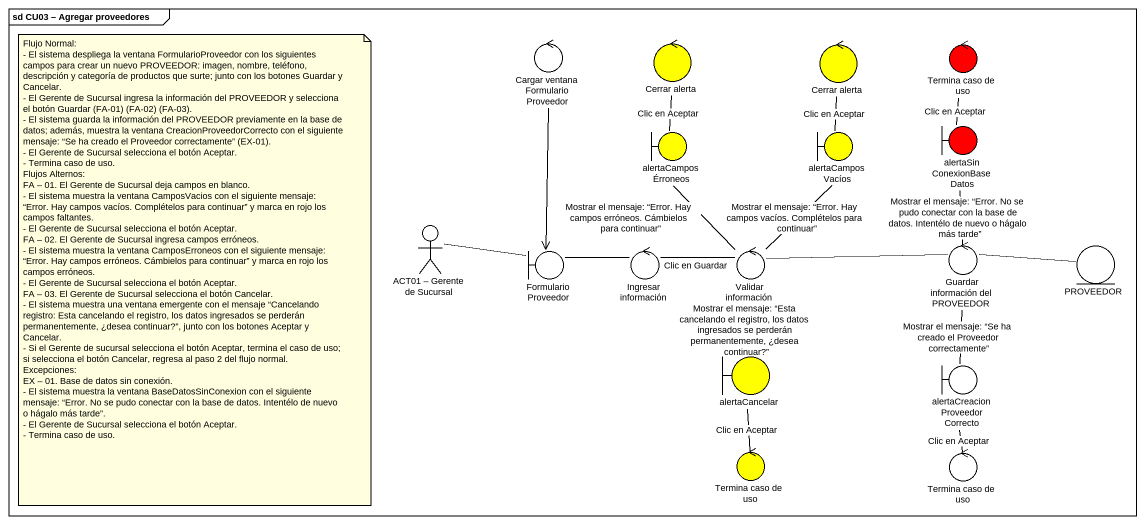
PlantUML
@startuml
mainframe sd CU03 – Agregar proveedores
control "Cargar ventana FormularioProveedor" as Cargar_ventana
control "Cerrar alerta" as Cerrar_alerta #FFFF00
control "Cerrar alerta" as Cerrar_alerta_2 #FFFF00
control "Termina caso de uso" as Termina_caso_de_uso #FF0000
boundary alertaCamposÉrroneos #FFFF00
boundary alertaCamposVacíos #FFFF00
boundary alertaSinConexionBaseDatos #FF0000
actor "ACT01 – Gerente de Sucursal" as ACT01_Gerente_de_Sucursal
boundary FormularioProveedor
control "Ingresar información" as Ingresar_información
control "Validar información" as Validar_información
control "Guardar información del PROVEEDOR" as Guardar_información_del
entity PROVEEDOR
boundary alertaCancelar #FFFF00
boundary "alertaCreacionProveedorCorrecto" as alertaCreacionProveedorCorre
control "Termina caso de uso" as Termina_caso_de_uso_2 #FFFF00
control "Termina caso de uso" as Termina_caso_de_uso_3
Cargar_ventana --> FormularioProveedor
Cerrar_alerta -- alertaCamposÉrroneos : Clic en Aceptar
Termina_caso_de_uso -- alertaSinConexionBaseDatos : Clic en Aceptar
alertaCamposÉrroneos -- Validar_información : Mostrar el mensaje: “Error. Hay campos erróneos. Cámbielos para continuar”
alertaCamposVacíos -up- Cerrar_alerta_2 : Clic en Aceptar
alertaCamposVacíos -- Validar_información : Mostrar el mensaje: “Error. Hay campos vacíos. Complételos para continuar”
ACT01_Gerente_de_Sucursal -right- FormularioProveedor
FormularioProveedor -right- Ingresar_información
Ingresar_información -right- Validar_información : Clic en Guardar
Validar_información -right- Guardar_información_del
Guardar_información_del -up- alertaSinConexionBaseDatos : Mostrar el mensaje: “Error. No se pudo conectar con la base de datos. Intentélo de nuevo o hágalo más tarde”
Guardar_información_del -- alertaCreacionProveedorCorre : Mostrar el mensaje: “Se ha creado el Proveedor correctamente”
PROVEEDOR -left- Guardar_información_del
alertaCancelar -up- Validar_información : Mostrar el mensaje: “Esta cancelando el registro, los datos ingresados se perderán permanentemente, ¿desea continuar?”
alertaCancelar -- Termina_caso_de_uso_2 : Clic en Aceptar
alertaCreacionProveedorCorre -- Termina_caso_de_uso_3 : Clic en Aceptar
note as N1
  Flujo Normal:
  - El sistema despliega la ventana FormularioProveedor con los siguientes campos para crear un nuevo PROVEEDOR: imagen, nombre, teléfono, descripción y categoría de productos que surte; junto con los botones Guardar y Cancelar.
  - El Gerente de Sucursal ingresa la información del PROVEEDOR y selecciona el botón Guardar (FA-01) (FA-02) (FA-03).
  - El sistema guarda la información del PROVEEDOR previamente en la base de datos; además, muestra la ventana CreacionProveedorCorrecto con el siguiente mensaje: “Se ha creado el Proveedor correctamente” (EX-01).
  - El Gerente de Sucursal selecciona el botón Aceptar.
  - Termina caso de uso.
  Flujos Alternos:
  FA – 01. El Gerente de Sucursal deja campos en blanco.
  - El sistema muestra la ventana CamposVacios con el siguiente mensaje: “Error. Hay campos vacíos. Complételos para continuar” y marca en rojo los campos faltantes.
  - El Gerente de Sucursal selecciona el botón Aceptar.
  FA – 02. El Gerente de Sucursal ingresa campos erróneos.
  - El sistema muestra la ventana CamposErroneos con el siguiente mensaje: “Error. Hay campos erróneos. Cámbielos para continuar” y marca en rojo los campos erróneos.
  - El Gerente de Sucursal selecciona el botón Aceptar.
  FA – 03. El Gerente de Sucursal selecciona el botón Cancelar.
  - El sistema muestra una ventana emergente con el mensaje “Cancelando registro: Esta cancelando el registro, los datos ingresados se perderán permanentemente, ¿desea continuar?”, junto con los botones Aceptar y Cancelar.
  - Si el Gerente de sucursal selecciona el botón Aceptar, termina el caso de uso; si selecciona el botón Cancelar, regresa al paso 2 del flujo normal.
  Excepciones:
  EX – 01. Base de datos sin conexión.
  - El sistema muestra la ventana BaseDatosSinConexion con el siguiente mensaje: “Error. No se pudo conectar con la base de datos. Intentélo de nuevo o hágalo más tarde”.
  - El Gerente de Sucursal selecciona el botón Aceptar.
  - Termina caso de uso.
end note
@enduml
